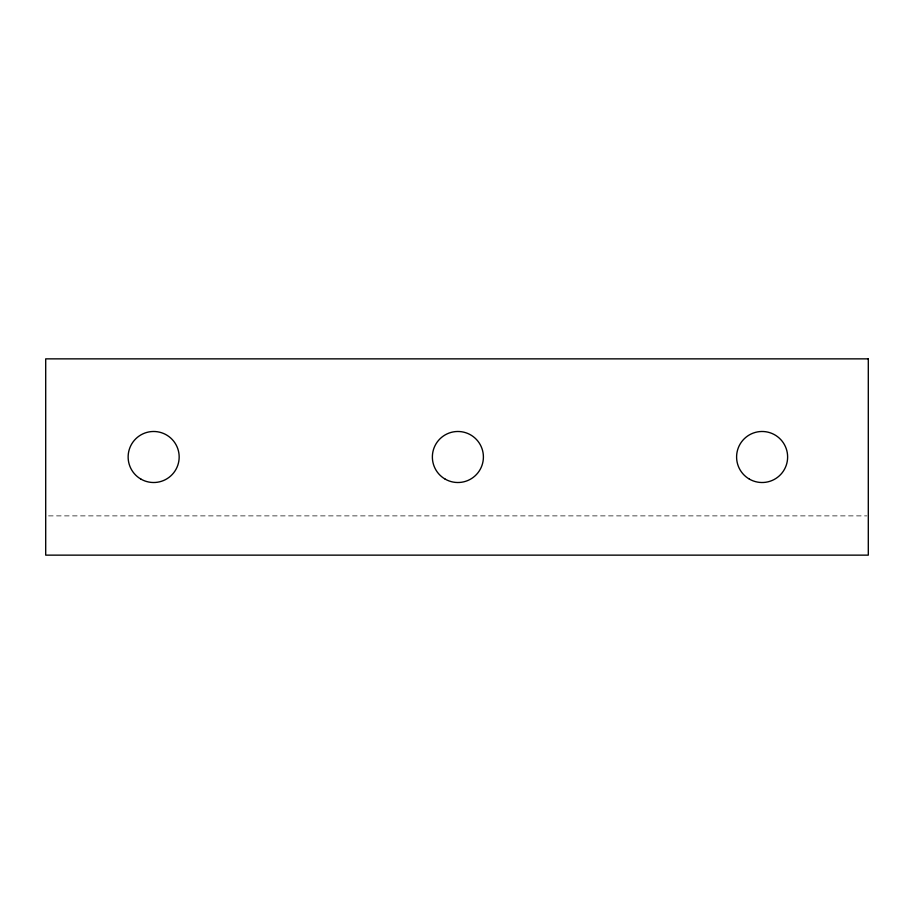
<?xml version="1.0" encoding="UTF-8"?>
<svg xmlns="http://www.w3.org/2000/svg" width="914" height="914" viewBox="0 0 914 914"><rect width="100%" height="100%" fill="white"/><g stroke="black" fill="none" stroke-linecap="round" stroke-linejoin="round"><path stroke-width="0.69" stroke-dasharray="4.57 3.43" d="M48.556 515.884L866.872 515.884"/><path stroke-width="1.37" d="M868.3 358.859L45.7 358.859L45.7 555.141L868.3 555.141L868.3 358.859M140.893 479.096A25.512 25.512 0 0 0 179.167 457A25.512 25.512 0 0 0 140.893 434.904A25.512 25.512 0 0 0 140.893 479.096M445.129 479.096A25.512 25.512 0 0 0 483.403 457A25.512 25.512 0 0 0 445.129 434.904A25.512 25.512 0 0 0 445.129 479.096M749.354 479.096A25.512 25.512 0 0 0 787.628 457A25.512 25.512 0 0 0 749.354 434.904A25.512 25.512 0 0 0 749.354 479.096"/></g></svg>
